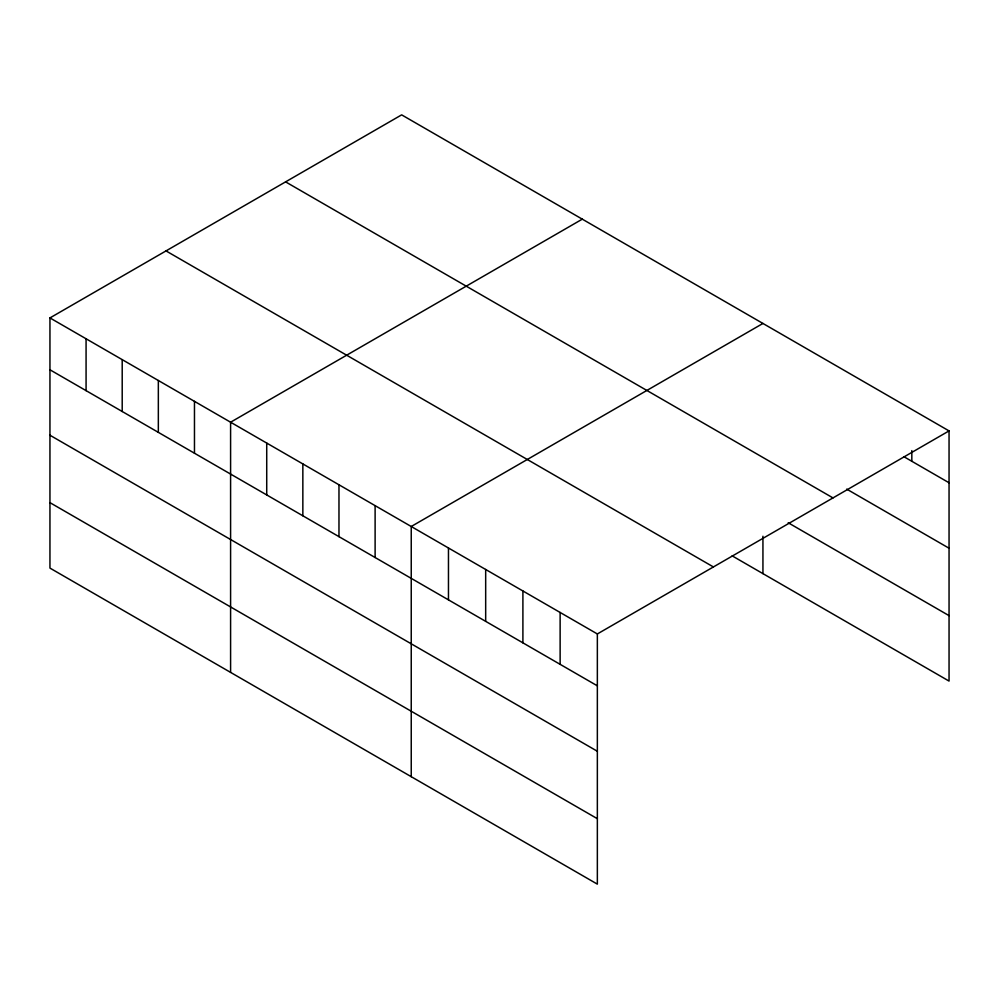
<?xml version="1.0" encoding="UTF-8"?>
<svg xmlns="http://www.w3.org/2000/svg" width="999" height="999" viewBox="0 0 999 999"><rect width="100%" height="100%" fill="white"/><g stroke="black" fill="none" stroke-linecap="round" stroke-linejoin="round"><path stroke-width="1.5" d="M49.95 317.919L597.352 633.953L597.352 884.14L49.95 568.094L49.95 317.919L401.648 114.86L949.05 430.906L949.05 681.081L732.155 555.856M582.292 219.156L230.594 422.215L230.594 672.389M762.936 323.451L411.238 526.498L411.238 776.685M597.352 633.953L949.05 430.906M903.845 456.668L949.05 482.767M846.69 489.11L949.05 548.214M285.589 181.868L832.991 497.914M788.199 522.764L949.05 615.634M166.009 250.911L713.411 566.945M49.95 369.78L597.352 685.826M49.95 435.227L597.352 751.26M49.95 502.647L597.352 818.693M911.825 450.599L911.825 461.276M762.936 536.238L762.936 573.626M560.127 612.462L560.127 664.335M522.902 590.971L522.902 642.844M485.676 569.48L485.676 621.353M448.464 547.989L448.464 599.862M375.112 505.644L375.112 557.504M338.973 484.79L338.973 536.65M302.847 463.923L302.847 515.796M266.721 443.069L266.721 494.93M194.468 401.348L194.468 453.221M158.341 380.494L158.341 432.355M122.203 359.628L122.203 411.501M86.076 338.773L86.076 390.646"/></g></svg>
